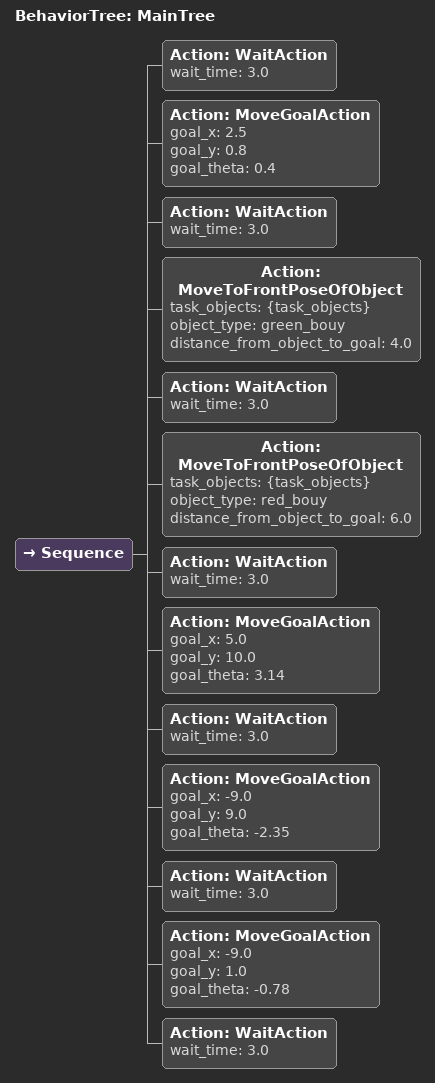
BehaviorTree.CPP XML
<root main_tree_to_execute = "MainTree" >
    <BehaviorTree ID="MainTree">
        <Sequence>
            <Action ID="WaitAction" wait_time="3.0"/>
            <Action ID="MoveGoalAction" goal_x="2.5" goal_y="0.8" goal_theta="0.4"/>
            <Action ID="WaitAction" wait_time="3.0"/>
            <Action ID="MoveToFrontPoseOfObject" task_objects="{task_objects}" object_type="green_bouy" distance_from_object_to_goal="4.0"/>
            <Action ID="WaitAction" wait_time="3.0"/>
            <Action ID="MoveToFrontPoseOfObject" task_objects="{task_objects}" object_type="red_bouy" distance_from_object_to_goal="6.0"/>
            <Action ID="WaitAction" wait_time="3.0"/>
            <Action ID="MoveGoalAction" goal_x="5.0" goal_y="10.0" goal_theta="3.14"/>
            <Action ID="WaitAction" wait_time="3.0"/>
            <Action ID="MoveGoalAction" goal_x="-9.0" goal_y="9.0" goal_theta="-2.35"/>
            <Action ID="WaitAction" wait_time="3.0"/>
            <Action ID="MoveGoalAction" goal_x="-9.0" goal_y="1.0" goal_theta="-0.78"/>
            <Action ID="WaitAction" wait_time="3.0"/>
        </Sequence>
    </BehaviorTree>
</root>
